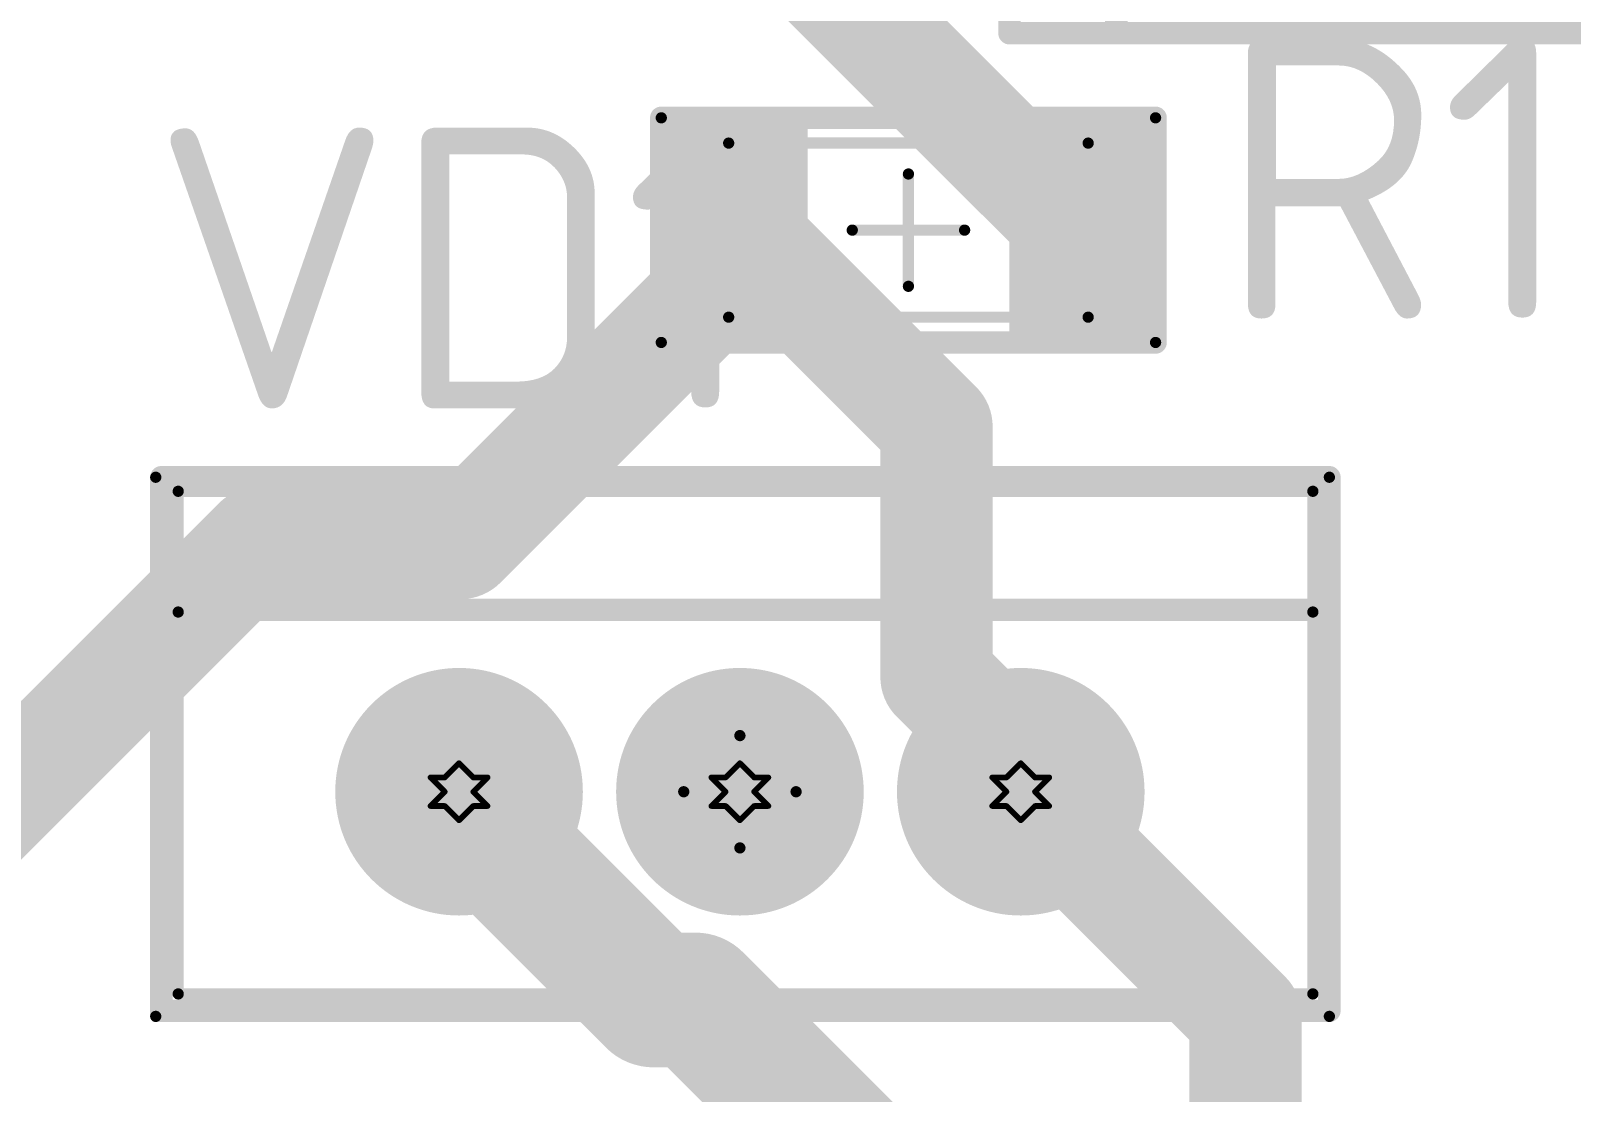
# Model space of a CAD drawing. Header units: millimetres. Extents: x 3219 to 51106, y -14166 to 2063.
# Drawn here: x 5711.42 to 5725.13, y 1888.43 to 1897.88 of the extents above; entities that cross this region are included whole.
import ezdxf

# ---------------------------------------------------------------- set-up
doc = ezdxf.new("R2010")
doc.units = ezdxf.units.MM
doc.layers.get('0').update_dxf_attribs({"lineweight": 53})
for name, color, linetype in [('Bottom Layer', 5, 'Continuous'), ('Bottom Solder', 6, 'Continuous'), ('Drill Drawing', 1, 'Continuous'), ('Mechanical 1', 6, 'Continuous'), ('Mechanical 13', 56, 'Continuous'), ('Mechanical 15', 56, 'Continuous'), ('Multi-Layer', 9, 'Continuous'), ('Top 3D Body', 76, 'Continuous'), ('Top Layer', 1, 'Continuous'), ('Top Overlay', 2, 'Continuous'), ('Top Paste', 8, 'Continuous'), ('Top Solder', 216, 'Continuous')]:
    doc.layers.add(name, color=color, linetype=linetype)
doc.styles.add('GOST type B', font='GOST_B.TTF', dxfattribs={"height": 3.5})

# ---------------------------------------------------------------- blocks, each defined once
blk = doc.blocks.new('1206_33')
at = {"layer": 'Top Layer'}
for points in [[(-2, -0.8), (-2, 0.8), (-1, 0.8), (-1, -0.8)], [(1, -0.8), (1, 0.8), (2, 0.8), (2, -0.8)]]:
    blk.add_hatch(color=1, dxfattribs=at).paths.add_polyline_path(points)
at = {"layer": 'Top Paste'}
for points in [[(-2, -0.8), (-2, 0.8), (-1, 0.8), (-1, -0.8)], [(1, -0.8), (1, 0.8), (2, 0.8), (2, -0.8)]]:
    blk.add_hatch(color=8, dxfattribs=at).paths.add_polyline_path(points)
at = {"layer": 'Top Solder'}
for points in [[(-2.102, -0.902), (-2.102, 0.902), (-0.898, 0.902), (-0.898, -0.902)], [(0.898, -0.902), (0.898, 0.902), (2.102, 0.902), (2.102, -0.902)]]:
    blk.add_hatch(color=216, dxfattribs=at).paths.add_polyline_path(points)
at = {"layer": 'Mechanical 13'}
for points in [[(-1.6, 0.775, 0.1, 0.1, 0), (-1.6, -0.775, 0.1, 0.1, 0)], [(-1.6, 0.775, 0.1, 0.1, 0), (1.6, 0.775, 0.1, 0.1, 0)], [(1.6, 0.775, 0.1, 0.1, 0), (1.6, -0.775, 0.1, 0.1, 0)], [(-1.6, -0.775, 0.1, 0.1, 0), (1.6, -0.775, 0.1, 0.1, 0)]]:
    blk.add_lwpolyline(points, format="xyseb", dxfattribs=at)
for points in [[(-1.625, 0.775, 0.05, 0.05, 1), (-1.575, 0.775, 0.05, 0.05, 1)], [(-1.625, 0.775, 0.05, 0.05, 1), (-1.575, 0.775, 0.05, 0.05, 1)], [(1.575, 0.775, 0.05, 0.05, 1), (1.625, 0.775, 0.05, 0.05, 1)], [(1.575, 0.775, 0.05, 0.05, 1), (1.625, 0.775, 0.05, 0.05, 1)], [(-1.625, -0.775, 0.05, 0.05, 1), (-1.575, -0.775, 0.05, 0.05, 1)], [(-1.625, -0.775, 0.05, 0.05, 1), (-1.575, -0.775, 0.05, 0.05, 1)], [(1.575, -0.775, 0.05, 0.05, 1), (1.625, -0.775, 0.05, 0.05, 1)], [(1.575, -0.775, 0.05, 0.05, 1), (1.625, -0.775, 0.05, 0.05, 1)]]:
    blk.add_lwpolyline(points, format="xyseb", close=True, dxfattribs=at)
at = {"layer": 'Mechanical 15'}
for points in [[(-2.2, 1, 0.1, 0.1, 0), (2.2, 1, 0.1, 0.1, 0)], [(-2.2, -1, 0.1, 0.1, 0), (-2.2, 1, 0.1, 0.1, 0)], [(2.2, 1, 0.1, 0.1, 0), (2.2, -1, 0.1, 0.1, 0)], [(0, -0.5, 0.1, 0.1, 0), (0, 0.5, 0.1, 0.1, 0)], [(-0.5, 0, 0.1, 0.1, 0), (0.5, 0, 0.1, 0.1, 0)], [(-2.2, -1, 0.1, 0.1, 0), (2.2, -1, 0.1, 0.1, 0)]]:
    blk.add_lwpolyline(points, format="xyseb", dxfattribs=at)
for points in [[(-2.225, 1, 0.05, 0.05, 1), (-2.175, 1, 0.05, 0.05, 1)], [(-2.225, 1, 0.05, 0.05, 1), (-2.175, 1, 0.05, 0.05, 1)], [(2.175, 1, 0.05, 0.05, 1), (2.225, 1, 0.05, 0.05, 1)], [(2.175, 1, 0.05, 0.05, 1), (2.225, 1, 0.05, 0.05, 1)], [(-0.025, 0.5, 0.05, 0.05, 1), (0.025, 0.5, 0.05, 0.05, 1)], [(-0.525, 0, 0.05, 0.05, 1), (-0.475, 0, 0.05, 0.05, 1)], [(0.475, 0, 0.05, 0.05, 1), (0.525, 0, 0.05, 0.05, 1)], [(-0.025, -0.5, 0.05, 0.05, 1), (0.025, -0.5, 0.05, 0.05, 1)], [(-2.225, -1, 0.05, 0.05, 1), (-2.175, -1, 0.05, 0.05, 1)], [(-2.225, -1, 0.05, 0.05, 1), (-2.175, -1, 0.05, 0.05, 1)], [(2.175, -1, 0.05, 0.05, 1), (2.225, -1, 0.05, 0.05, 1)], [(2.175, -1, 0.05, 0.05, 1), (2.225, -1, 0.05, 0.05, 1)]]:
    blk.add_lwpolyline(points, format="xyseb", close=True, dxfattribs=at)
at = {"layer": 'Top Overlay'}
for points in [[(-2.2, -1, 0.2, 0.2, 0), (-2.2, 1, 0.2, 0.2, 0)], [(-2.2, 1, 0.2, 0.2, 0), (2.2, 1, 0.2, 0.2, 0)], [(2.2, 1, 0.2, 0.2, 0), (2.2, -1, 0.2, 0.2, 0)], [(-2.2, -1, 0.2, 0.2, 0), (2.2, -1, 0.2, 0.2, 0)]]:
    blk.add_lwpolyline(points, format="xyseb", dxfattribs=at)
for points in [[(-2.25, 1, 0.1, 0.1, 1), (-2.15, 1, 0.1, 0.1, 1)], [(-2.25, 1, 0.1, 0.1, 1), (-2.15, 1, 0.1, 0.1, 1)], [(2.15, 1, 0.1, 0.1, 1), (2.25, 1, 0.1, 0.1, 1)], [(2.15, 1, 0.1, 0.1, 1), (2.25, 1, 0.1, 0.1, 1)], [(-2.25, -1, 0.1, 0.1, 1), (-2.15, -1, 0.1, 0.1, 1)], [(-2.25, -1, 0.1, 0.1, 1), (-2.15, -1, 0.1, 0.1, 1)], [(2.15, -1, 0.1, 0.1, 1), (2.25, -1, 0.1, 0.1, 1)], [(2.15, -1, 0.1, 0.1, 1), (2.25, -1, 0.1, 0.1, 1)]]:
    blk.add_lwpolyline(points, format="xyseb", close=True, dxfattribs=at)
blk = doc.blocks.new('TO_220_43')
at = {"layer": 'Bottom Layer'}
h = blk.add_hatch(color=5, dxfattribs=at)
edge = h.paths.add_edge_path()
edge.add_arc((-2.5, 0), 1, 0, 360)
h = blk.add_hatch(color=5, dxfattribs=at)
edge = h.paths.add_edge_path()
edge.add_arc((0, 0), 1, 0, 360)
h = blk.add_hatch(color=5, dxfattribs=at)
edge = h.paths.add_edge_path()
edge.add_arc((2.5, 0), 1, 0, 360)
at = {"layer": 'Bottom Solder'}
h = blk.add_hatch(color=6, dxfattribs=at)
edge = h.paths.add_edge_path()
edge.add_arc((-2.5, 0), 1.102, 0, 360)
h = blk.add_hatch(color=6, dxfattribs=at)
edge = h.paths.add_edge_path()
edge.add_arc((0, 0), 1.102, 0, 360)
h = blk.add_hatch(color=6, dxfattribs=at)
edge = h.paths.add_edge_path()
edge.add_arc((2.5, 0), 1.102, 0, 360)
at = {"layer": 'Multi-Layer'}
h = blk.add_hatch(color=9, dxfattribs=at)
edge = h.paths.add_edge_path()
edge.add_arc((-2.5, 0), 1, 0, 360)
h = blk.add_hatch(color=9, dxfattribs=at)
edge = h.paths.add_edge_path()
edge.add_arc((0, 0), 1, 0, 360)
h = blk.add_hatch(color=9, dxfattribs=at)
edge = h.paths.add_edge_path()
edge.add_arc((2.5, 0), 1, 0, 360)
at = {"layer": 'Top Layer'}
h = blk.add_hatch(color=1, dxfattribs=at)
edge = h.paths.add_edge_path()
edge.add_arc((-2.5, 0), 1, 0, 360)
h = blk.add_hatch(color=1, dxfattribs=at)
edge = h.paths.add_edge_path()
edge.add_arc((0, 0), 1, 0, 360)
h = blk.add_hatch(color=1, dxfattribs=at)
edge = h.paths.add_edge_path()
edge.add_arc((2.5, 0), 1, 0, 360)
at = {"layer": 'Top Solder'}
h = blk.add_hatch(color=216, dxfattribs=at)
edge = h.paths.add_edge_path()
edge.add_arc((-2.5, 0), 1.102, 0, 360)
h = blk.add_hatch(color=216, dxfattribs=at)
edge = h.paths.add_edge_path()
edge.add_arc((0, 0), 1.102, 0, 360)
h = blk.add_hatch(color=216, dxfattribs=at)
edge = h.paths.add_edge_path()
edge.add_arc((2.5, 0), 1.102, 0, 360)
at = {"layer": 'Mechanical 1'}
for points in [[(-5, 2.675, 0.1, 0.1, 0), (5.1, 2.675, 0.1, 0.1, 0)], [(-5, 2.675, 0.1, 0.1, 0), (-5, -1.8, 0.1, 0.1, 0)], [(5.1, -1.8, 0.1, 0.1, 0), (5.1, 2.675, 0.1, 0.1, 0)], [(-5, 1.6, 0.1, 0.1, 0), (5.1, 1.6, 0.1, 0.1, 0)], [(-5, -1.8, 0.1, 0.1, 0), (5.1, -1.8, 0.1, 0.1, 0)]]:
    blk.add_lwpolyline(points, format="xyseb", dxfattribs=at)
for points in [[(-5.025, 2.675, 0.05, 0.05, 1), (-4.975, 2.675, 0.05, 0.05, 1)], [(-5.025, 2.675, 0.05, 0.05, 1), (-4.975, 2.675, 0.05, 0.05, 1)], [(5.075, 2.675, 0.05, 0.05, 1), (5.125, 2.675, 0.05, 0.05, 1)], [(5.075, 2.675, 0.05, 0.05, 1), (5.125, 2.675, 0.05, 0.05, 1)], [(-5.025, 1.6, 0.05, 0.05, 1), (-4.975, 1.6, 0.05, 0.05, 1)], [(5.075, 1.6, 0.05, 0.05, 1), (5.125, 1.6, 0.05, 0.05, 1)], [(-5.025, -1.8, 0.05, 0.05, 1), (-4.975, -1.8, 0.05, 0.05, 1)], [(-5.025, -1.8, 0.05, 0.05, 1), (-4.975, -1.8, 0.05, 0.05, 1)], [(5.075, -1.8, 0.05, 0.05, 1), (5.125, -1.8, 0.05, 0.05, 1)], [(5.075, -1.8, 0.05, 0.05, 1), (5.125, -1.8, 0.05, 0.05, 1)]]:
    blk.add_lwpolyline(points, format="xyseb", close=True, dxfattribs=at)
at = {"layer": 'Mechanical 15'}
for points in [[(-5.2, 2.8, 0.1, 0.1, 0), (5.247, 2.8, 0.1, 0.1, 0)], [(-5.2, -2, 0.1, 0.1, 0), (-5.2, 2.8, 0.1, 0.1, 0)], [(5.247, -2, 0.1, 0.1, 0), (5.247, 2.8, 0.1, 0.1, 0)], [(0, -0.5, 0.1, 0.1, 0), (0, 0.5, 0.1, 0.1, 0)], [(-0.5, 0, 0.1, 0.1, 0), (0.5, 0, 0.1, 0.1, 0)], [(-5.2, -2, 0.1, 0.1, 0), (5.247, -2, 0.1, 0.1, 0)]]:
    blk.add_lwpolyline(points, format="xyseb", dxfattribs=at)
for points in [[(-5.225, 2.8, 0.05, 0.05, 1), (-5.175, 2.8, 0.05, 0.05, 1)], [(-5.225, 2.8, 0.05, 0.05, 1), (-5.175, 2.8, 0.05, 0.05, 1)], [(5.222, 2.8, 0.05, 0.05, 1), (5.272, 2.8, 0.05, 0.05, 1)], [(5.222, 2.8, 0.05, 0.05, 1), (5.272, 2.8, 0.05, 0.05, 1)], [(-0.025, 0.5, 0.05, 0.05, 1), (0.025, 0.5, 0.05, 0.05, 1)], [(-0.525, 0, 0.05, 0.05, 1), (-0.475, 0, 0.05, 0.05, 1)], [(0.475, 0, 0.05, 0.05, 1), (0.525, 0, 0.05, 0.05, 1)], [(-0.025, -0.5, 0.05, 0.05, 1), (0.025, -0.5, 0.05, 0.05, 1)], [(-5.225, -2, 0.05, 0.05, 1), (-5.175, -2, 0.05, 0.05, 1)], [(-5.225, -2, 0.05, 0.05, 1), (-5.175, -2, 0.05, 0.05, 1)], [(5.222, -2, 0.05, 0.05, 1), (5.272, -2, 0.05, 0.05, 1)], [(5.222, -2, 0.05, 0.05, 1), (5.272, -2, 0.05, 0.05, 1)]]:
    blk.add_lwpolyline(points, format="xyseb", close=True, dxfattribs=at)
at = {"layer": 'Top Overlay'}
for points in [[(-5.15, 2.8, 0.2, 0.2, 0), (5.247, 2.8, 0.2, 0.2, 0)], [(-5.15, 2.8, 0.2, 0.2, 0), (-5.15, -1.95, 0.2, 0.2, 0)], [(5.247, -1.95, 0.2, 0.2, 0), (5.247, 2.8, 0.2, 0.2, 0)], [(-5.15, 1.619, 0.2, 0.2, 0), (5.247, 1.619, 0.2, 0.2, 0)], [(-5.15, -1.95, 0.2, 0.2, 0), (5.247, -1.95, 0.2, 0.2, 0)]]:
    blk.add_lwpolyline(points, format="xyseb", dxfattribs=at)
for points in [[(-5.2, 2.8, 0.1, 0.1, 1), (-5.1, 2.8, 0.1, 0.1, 1)], [(-5.2, 2.8, 0.1, 0.1, 1), (-5.1, 2.8, 0.1, 0.1, 1)], [(5.197, 2.8, 0.1, 0.1, 1), (5.297, 2.8, 0.1, 0.1, 1)], [(5.197, 2.8, 0.1, 0.1, 1), (5.297, 2.8, 0.1, 0.1, 1)], [(-5.2, 1.619, 0.1, 0.1, 1), (-5.1, 1.619, 0.1, 0.1, 1)], [(5.197, 1.619, 0.1, 0.1, 1), (5.297, 1.619, 0.1, 0.1, 1)], [(-5.2, -1.95, 0.1, 0.1, 1), (-5.1, -1.95, 0.1, 0.1, 1)], [(-5.2, -1.95, 0.1, 0.1, 1), (-5.1, -1.95, 0.1, 0.1, 1)], [(5.197, -1.95, 0.1, 0.1, 1), (5.297, -1.95, 0.1, 0.1, 1)], [(5.197, -1.95, 0.1, 0.1, 1), (5.297, -1.95, 0.1, 0.1, 1)]]:
    blk.add_lwpolyline(points, format="xyseb", close=True, dxfattribs=at)
blk = doc.blocks.new('_2_33_2__140_02_0206_00_00__70')
at = {"layer": 'Top 3D Body'}
for points in [[(11.649, 4.297, 0.2, 0.2, 0), (-11.649, 4.297, 0.2, 0.2, 0)], [(11.649, 4.297, 0.2, 0.2, 0), (11.649, -4.297, 0.2, 0.2, 0)]]:
    blk.add_lwpolyline(points, format="xyseb", dxfattribs=at)
blk.add_lwpolyline([(11.599, 4.297, 0.1, 0.1, 1), (11.699, 4.297, 0.1, 0.1, 1)], format="xyseb", close=True, dxfattribs=at)
blk.add_lwpolyline([(11.599, 4.297, 0.1, 0.1, 1), (11.699, 4.297, 0.1, 0.1, 1)], format="xyseb", close=True, dxfattribs=at)
at = {"layer": 'Top Overlay'}
for points in [[(12.6, 4.297, 0.2, 0.2, 0), (-12.6, 4.297, 0.2, 0.2, 0)], [(12.6, 4.297, 0.2, 0.2, 0), (12.6, -4.297, 0.2, 0.2, 0)]]:
    blk.add_lwpolyline(points, format="xyseb", dxfattribs=at)
blk.add_lwpolyline([(12.55, 4.297, 0.1, 0.1, 1), (12.65, 4.297, 0.1, 0.1, 1)], format="xyseb", close=True, dxfattribs=at)
blk.add_lwpolyline([(12.55, 4.297, 0.1, 0.1, 1), (12.65, 4.297, 0.1, 0.1, 1)], format="xyseb", close=True, dxfattribs=at)

msp = doc.modelspace()

# ---------------------------------------------------------------- linework, layer by layer
at = {"layer": 'Bottom Layer'}
for points in [[(5720.229, 1891.108, 1, 1, 0), (5722.229, 1889.108, 1, 1, 0)], [(5722.229, 1884.108, 1, 1, 0), (5722.229, 1889.108, 1, 1, 0)]]:
    msp.add_lwpolyline(points, format="xyseb", dxfattribs=at)
for points in [[(5719.979, 1891.108, 0.5, 0.5, 1), (5720.479, 1891.108, 0.5, 0.5, 1)], [(5721.979, 1889.108, 0.5, 0.5, 1), (5722.479, 1889.108, 0.5, 0.5, 1)], [(5721.979, 1889.108, 0.5, 0.5, 1), (5722.479, 1889.108, 0.5, 0.5, 1)]]:
    msp.add_lwpolyline(points, format="xyseb", close=True, dxfattribs=at)
at = {"layer": 'Drill Drawing'}
for points in [[(5715.102, 1891.235, 0.0508, 0.0508, 0), (5715.229, 1891.362, 0.0508, 0.0508, 0)], [(5715.229, 1891.362, 0.0508, 0.0508, 0), (5715.356, 1891.235, 0.0508, 0.0508, 0)], [(5717.602, 1891.235, 0.0508, 0.0508, 0), (5717.729, 1891.362, 0.0508, 0.0508, 0)], [(5717.729, 1891.362, 0.0508, 0.0508, 0), (5717.856, 1891.235, 0.0508, 0.0508, 0)], [(5720.102, 1891.235, 0.0508, 0.0508, 0), (5720.229, 1891.362, 0.0508, 0.0508, 0)], [(5720.229, 1891.362, 0.0508, 0.0508, 0), (5720.356, 1891.235, 0.0508, 0.0508, 0)], [(5714.975, 1891.235, 0.0508, 0.0508, 0), (5715.102, 1891.108, 0.0508, 0.0508, 0)], [(5714.975, 1891.235, 0.0508, 0.0508, 0), (5715.102, 1891.235, 0.0508, 0.0508, 0)], [(5715.356, 1891.235, 0.0508, 0.0508, 0), (5715.483, 1891.235, 0.0508, 0.0508, 0)], [(5715.356, 1891.108, 0.0508, 0.0508, 0), (5715.483, 1891.235, 0.0508, 0.0508, 0)], [(5717.475, 1891.235, 0.0508, 0.0508, 0), (5717.602, 1891.108, 0.0508, 0.0508, 0)], [(5717.475, 1891.235, 0.0508, 0.0508, 0), (5717.602, 1891.235, 0.0508, 0.0508, 0)], [(5717.856, 1891.235, 0.0508, 0.0508, 0), (5717.983, 1891.235, 0.0508, 0.0508, 0)], [(5717.856, 1891.108, 0.0508, 0.0508, 0), (5717.983, 1891.235, 0.0508, 0.0508, 0)], [(5719.975, 1891.235, 0.0508, 0.0508, 0), (5720.102, 1891.108, 0.0508, 0.0508, 0)], [(5719.975, 1891.235, 0.0508, 0.0508, 0), (5720.102, 1891.235, 0.0508, 0.0508, 0)], [(5720.356, 1891.235, 0.0508, 0.0508, 0), (5720.483, 1891.235, 0.0508, 0.0508, 0)], [(5720.356, 1891.108, 0.0508, 0.0508, 0), (5720.483, 1891.235, 0.0508, 0.0508, 0)], [(5714.975, 1890.981, 0.0508, 0.0508, 0), (5715.102, 1891.108, 0.0508, 0.0508, 0)], [(5715.356, 1891.108, 0.0508, 0.0508, 0), (5715.483, 1890.981, 0.0508, 0.0508, 0)], [(5717.475, 1890.981, 0.0508, 0.0508, 0), (5717.602, 1891.108, 0.0508, 0.0508, 0)], [(5717.856, 1891.108, 0.0508, 0.0508, 0), (5717.983, 1890.981, 0.0508, 0.0508, 0)], [(5719.975, 1890.981, 0.0508, 0.0508, 0), (5720.102, 1891.108, 0.0508, 0.0508, 0)], [(5720.356, 1891.108, 0.0508, 0.0508, 0), (5720.483, 1890.981, 0.0508, 0.0508, 0)], [(5714.975, 1890.981, 0.0508, 0.0508, 0), (5715.102, 1890.981, 0.0508, 0.0508, 0)], [(5715.102, 1890.981, 0.0508, 0.0508, 0), (5715.229, 1890.854, 0.0508, 0.0508, 0)], [(5715.229, 1890.854, 0.0508, 0.0508, 0), (5715.356, 1890.981, 0.0508, 0.0508, 0)], [(5715.356, 1890.981, 0.0508, 0.0508, 0), (5715.483, 1890.981, 0.0508, 0.0508, 0)], [(5717.475, 1890.981, 0.0508, 0.0508, 0), (5717.602, 1890.981, 0.0508, 0.0508, 0)], [(5717.602, 1890.981, 0.0508, 0.0508, 0), (5717.729, 1890.854, 0.0508, 0.0508, 0)], [(5717.729, 1890.854, 0.0508, 0.0508, 0), (5717.856, 1890.981, 0.0508, 0.0508, 0)], [(5717.856, 1890.981, 0.0508, 0.0508, 0), (5717.983, 1890.981, 0.0508, 0.0508, 0)], [(5719.975, 1890.981, 0.0508, 0.0508, 0), (5720.102, 1890.981, 0.0508, 0.0508, 0)], [(5720.102, 1890.981, 0.0508, 0.0508, 0), (5720.229, 1890.854, 0.0508, 0.0508, 0)], [(5720.229, 1890.854, 0.0508, 0.0508, 0), (5720.356, 1890.981, 0.0508, 0.0508, 0)], [(5720.356, 1890.981, 0.0508, 0.0508, 0), (5720.483, 1890.981, 0.0508, 0.0508, 0)]]:
    msp.add_lwpolyline(points, format="xyseb", dxfattribs=at)
for points in [[(5715.216, 1891.362, 0.0254, 0.0254, 1), (5715.241, 1891.362, 0.0254, 0.0254, 1)], [(5715.216, 1891.362, 0.0254, 0.0254, 1), (5715.241, 1891.362, 0.0254, 0.0254, 1)], [(5717.716, 1891.362, 0.0254, 0.0254, 1), (5717.741, 1891.362, 0.0254, 0.0254, 1)], [(5717.716, 1891.362, 0.0254, 0.0254, 1), (5717.741, 1891.362, 0.0254, 0.0254, 1)], [(5720.216, 1891.362, 0.0254, 0.0254, 1), (5720.241, 1891.362, 0.0254, 0.0254, 1)], [(5720.216, 1891.362, 0.0254, 0.0254, 1), (5720.241, 1891.362, 0.0254, 0.0254, 1)], [(5714.962, 1891.235, 0.0254, 0.0254, 1), (5714.987, 1891.235, 0.0254, 0.0254, 1)], [(5714.962, 1891.235, 0.0254, 0.0254, 1), (5714.987, 1891.235, 0.0254, 0.0254, 1)], [(5715.089, 1891.235, 0.0254, 0.0254, 1), (5715.114, 1891.235, 0.0254, 0.0254, 1)], [(5715.089, 1891.235, 0.0254, 0.0254, 1), (5715.114, 1891.235, 0.0254, 0.0254, 1)], [(5715.343, 1891.235, 0.0254, 0.0254, 1), (5715.368, 1891.235, 0.0254, 0.0254, 1)], [(5715.343, 1891.235, 0.0254, 0.0254, 1), (5715.368, 1891.235, 0.0254, 0.0254, 1)], [(5715.47, 1891.235, 0.0254, 0.0254, 1), (5715.495, 1891.235, 0.0254, 0.0254, 1)], [(5715.47, 1891.235, 0.0254, 0.0254, 1), (5715.495, 1891.235, 0.0254, 0.0254, 1)], [(5717.462, 1891.235, 0.0254, 0.0254, 1), (5717.487, 1891.235, 0.0254, 0.0254, 1)], [(5717.462, 1891.235, 0.0254, 0.0254, 1), (5717.487, 1891.235, 0.0254, 0.0254, 1)], [(5717.589, 1891.235, 0.0254, 0.0254, 1), (5717.614, 1891.235, 0.0254, 0.0254, 1)], [(5717.589, 1891.235, 0.0254, 0.0254, 1), (5717.614, 1891.235, 0.0254, 0.0254, 1)], [(5717.843, 1891.235, 0.0254, 0.0254, 1), (5717.868, 1891.235, 0.0254, 0.0254, 1)], [(5717.843, 1891.235, 0.0254, 0.0254, 1), (5717.868, 1891.235, 0.0254, 0.0254, 1)], [(5717.97, 1891.235, 0.0254, 0.0254, 1), (5717.995, 1891.235, 0.0254, 0.0254, 1)], [(5717.97, 1891.235, 0.0254, 0.0254, 1), (5717.995, 1891.235, 0.0254, 0.0254, 1)], [(5719.962, 1891.235, 0.0254, 0.0254, 1), (5719.987, 1891.235, 0.0254, 0.0254, 1)], [(5719.962, 1891.235, 0.0254, 0.0254, 1), (5719.987, 1891.235, 0.0254, 0.0254, 1)], [(5720.089, 1891.235, 0.0254, 0.0254, 1), (5720.114, 1891.235, 0.0254, 0.0254, 1)], [(5720.089, 1891.235, 0.0254, 0.0254, 1), (5720.114, 1891.235, 0.0254, 0.0254, 1)], [(5720.343, 1891.235, 0.0254, 0.0254, 1), (5720.368, 1891.235, 0.0254, 0.0254, 1)], [(5720.343, 1891.235, 0.0254, 0.0254, 1), (5720.368, 1891.235, 0.0254, 0.0254, 1)], [(5720.47, 1891.235, 0.0254, 0.0254, 1), (5720.495, 1891.235, 0.0254, 0.0254, 1)], [(5720.47, 1891.235, 0.0254, 0.0254, 1), (5720.495, 1891.235, 0.0254, 0.0254, 1)], [(5715.089, 1891.108, 0.0254, 0.0254, 1), (5715.114, 1891.108, 0.0254, 0.0254, 1)], [(5715.089, 1891.108, 0.0254, 0.0254, 1), (5715.114, 1891.108, 0.0254, 0.0254, 1)], [(5715.343, 1891.108, 0.0254, 0.0254, 1), (5715.368, 1891.108, 0.0254, 0.0254, 1)], [(5715.343, 1891.108, 0.0254, 0.0254, 1), (5715.368, 1891.108, 0.0254, 0.0254, 1)], [(5717.589, 1891.108, 0.0254, 0.0254, 1), (5717.614, 1891.108, 0.0254, 0.0254, 1)], [(5717.589, 1891.108, 0.0254, 0.0254, 1), (5717.614, 1891.108, 0.0254, 0.0254, 1)], [(5717.843, 1891.108, 0.0254, 0.0254, 1), (5717.868, 1891.108, 0.0254, 0.0254, 1)], [(5717.843, 1891.108, 0.0254, 0.0254, 1), (5717.868, 1891.108, 0.0254, 0.0254, 1)], [(5720.089, 1891.108, 0.0254, 0.0254, 1), (5720.114, 1891.108, 0.0254, 0.0254, 1)], [(5720.089, 1891.108, 0.0254, 0.0254, 1), (5720.114, 1891.108, 0.0254, 0.0254, 1)], [(5720.343, 1891.108, 0.0254, 0.0254, 1), (5720.368, 1891.108, 0.0254, 0.0254, 1)], [(5720.343, 1891.108, 0.0254, 0.0254, 1), (5720.368, 1891.108, 0.0254, 0.0254, 1)], [(5714.962, 1890.981, 0.0254, 0.0254, 1), (5714.987, 1890.981, 0.0254, 0.0254, 1)], [(5714.962, 1890.981, 0.0254, 0.0254, 1), (5714.987, 1890.981, 0.0254, 0.0254, 1)], [(5715.089, 1890.981, 0.0254, 0.0254, 1), (5715.114, 1890.981, 0.0254, 0.0254, 1)], [(5715.089, 1890.981, 0.0254, 0.0254, 1), (5715.114, 1890.981, 0.0254, 0.0254, 1)], [(5715.343, 1890.981, 0.0254, 0.0254, 1), (5715.368, 1890.981, 0.0254, 0.0254, 1)], [(5715.343, 1890.981, 0.0254, 0.0254, 1), (5715.368, 1890.981, 0.0254, 0.0254, 1)], [(5715.47, 1890.981, 0.0254, 0.0254, 1), (5715.495, 1890.981, 0.0254, 0.0254, 1)], [(5715.47, 1890.981, 0.0254, 0.0254, 1), (5715.495, 1890.981, 0.0254, 0.0254, 1)], [(5717.462, 1890.981, 0.0254, 0.0254, 1), (5717.487, 1890.981, 0.0254, 0.0254, 1)], [(5717.462, 1890.981, 0.0254, 0.0254, 1), (5717.487, 1890.981, 0.0254, 0.0254, 1)], [(5717.589, 1890.981, 0.0254, 0.0254, 1), (5717.614, 1890.981, 0.0254, 0.0254, 1)], [(5717.589, 1890.981, 0.0254, 0.0254, 1), (5717.614, 1890.981, 0.0254, 0.0254, 1)], [(5717.843, 1890.981, 0.0254, 0.0254, 1), (5717.868, 1890.981, 0.0254, 0.0254, 1)], [(5717.843, 1890.981, 0.0254, 0.0254, 1), (5717.868, 1890.981, 0.0254, 0.0254, 1)], [(5717.97, 1890.981, 0.0254, 0.0254, 1), (5717.995, 1890.981, 0.0254, 0.0254, 1)], [(5717.97, 1890.981, 0.0254, 0.0254, 1), (5717.995, 1890.981, 0.0254, 0.0254, 1)], [(5719.962, 1890.981, 0.0254, 0.0254, 1), (5719.987, 1890.981, 0.0254, 0.0254, 1)], [(5719.962, 1890.981, 0.0254, 0.0254, 1), (5719.987, 1890.981, 0.0254, 0.0254, 1)], [(5720.089, 1890.981, 0.0254, 0.0254, 1), (5720.114, 1890.981, 0.0254, 0.0254, 1)], [(5720.089, 1890.981, 0.0254, 0.0254, 1), (5720.114, 1890.981, 0.0254, 0.0254, 1)], [(5720.343, 1890.981, 0.0254, 0.0254, 1), (5720.368, 1890.981, 0.0254, 0.0254, 1)], [(5720.343, 1890.981, 0.0254, 0.0254, 1), (5720.368, 1890.981, 0.0254, 0.0254, 1)], [(5720.47, 1890.981, 0.0254, 0.0254, 1), (5720.495, 1890.981, 0.0254, 0.0254, 1)], [(5720.47, 1890.981, 0.0254, 0.0254, 1), (5720.495, 1890.981, 0.0254, 0.0254, 1)], [(5715.216, 1890.854, 0.0254, 0.0254, 1), (5715.241, 1890.854, 0.0254, 0.0254, 1)], [(5715.216, 1890.854, 0.0254, 0.0254, 1), (5715.241, 1890.854, 0.0254, 0.0254, 1)], [(5717.716, 1890.854, 0.0254, 0.0254, 1), (5717.741, 1890.854, 0.0254, 0.0254, 1)], [(5717.716, 1890.854, 0.0254, 0.0254, 1), (5717.741, 1890.854, 0.0254, 0.0254, 1)], [(5720.216, 1890.854, 0.0254, 0.0254, 1), (5720.241, 1890.854, 0.0254, 0.0254, 1)], [(5720.216, 1890.854, 0.0254, 0.0254, 1), (5720.241, 1890.854, 0.0254, 0.0254, 1)]]:
    msp.add_lwpolyline(points, format="xyseb", close=True, dxfattribs=at)
at = {"layer": 'Top Layer'}
for points in [[(5718.222, 1898.614, 1, 1, 0), (5720.729, 1896.108, 1, 1, 0)], [(5717.729, 1895.808, 1, 1, 0), (5717.729, 1896.108, 1, 1, 0)], [(5717.729, 1896.108, 1, 1, 0), (5719.479, 1894.358, 1, 1, 0)], [(5715.244, 1893.323, 1, 1, 0), (5717.729, 1895.808, 1, 1, 0)], [(5719.479, 1892.129, 1, 1, 0), (5719.479, 1894.358, 1, 1, 0)], [(5702.891, 1882.771, 1, 1, 0), (5713.444, 1893.323, 1, 1, 0)], [(5713.444, 1893.323, 1, 1, 0), (5715.244, 1893.323, 1, 1, 0)], [(5719.479, 1892.129, 1, 1, 0), (5720.229, 1891.379, 1, 1, 0)], [(5720.229, 1891.108, 1, 1, 0), (5720.229, 1891.379, 1, 1, 0)], [(5715.229, 1890.986, 1.2, 1.2, 0), (5715.229, 1891.108, 1.2, 1.2, 0)], [(5715.229, 1890.986, 1.2, 1.2, 0), (5716.961, 1889.254, 1.2, 1.2, 0)], [(5716.961, 1889.254, 1.2, 1.2, 0), (5717.333, 1889.254, 1.2, 1.2, 0)], [(5717.333, 1889.254, 1.2, 1.2, 0), (5720.729, 1885.858, 1.2, 1.2, 0)]]:
    msp.add_lwpolyline(points, format="xyseb", dxfattribs=at)
for points in [[(5717.479, 1896.108, 0.5, 0.5, 1), (5717.979, 1896.108, 0.5, 0.5, 1)], [(5717.479, 1896.108, 0.5, 0.5, 1), (5717.979, 1896.108, 0.5, 0.5, 1)], [(5720.479, 1896.108, 0.5, 0.5, 1), (5720.979, 1896.108, 0.5, 0.5, 1)], [(5717.479, 1895.808, 0.5, 0.5, 1), (5717.979, 1895.808, 0.5, 0.5, 1)], [(5717.479, 1895.808, 0.5, 0.5, 1), (5717.979, 1895.808, 0.5, 0.5, 1)], [(5719.229, 1894.358, 0.5, 0.5, 1), (5719.729, 1894.358, 0.5, 0.5, 1)], [(5719.229, 1894.358, 0.5, 0.5, 1), (5719.729, 1894.358, 0.5, 0.5, 1)], [(5713.194, 1893.323, 0.5, 0.5, 1), (5713.694, 1893.323, 0.5, 0.5, 1)], [(5713.194, 1893.323, 0.5, 0.5, 1), (5713.694, 1893.323, 0.5, 0.5, 1)], [(5714.994, 1893.323, 0.5, 0.5, 1), (5715.494, 1893.323, 0.5, 0.5, 1)], [(5714.994, 1893.323, 0.5, 0.5, 1), (5715.494, 1893.323, 0.5, 0.5, 1)], [(5719.229, 1892.129, 0.5, 0.5, 1), (5719.729, 1892.129, 0.5, 0.5, 1)], [(5719.229, 1892.129, 0.5, 0.5, 1), (5719.729, 1892.129, 0.5, 0.5, 1)], [(5719.979, 1891.379, 0.5, 0.5, 1), (5720.479, 1891.379, 0.5, 0.5, 1)], [(5719.979, 1891.379, 0.5, 0.5, 1), (5720.479, 1891.379, 0.5, 0.5, 1)], [(5714.929, 1891.108, 0.6, 0.6, 1), (5715.529, 1891.108, 0.6, 0.6, 1)], [(5714.929, 1890.986, 0.6, 0.6, 1), (5715.529, 1890.986, 0.6, 0.6, 1)], [(5714.929, 1890.986, 0.6, 0.6, 1), (5715.529, 1890.986, 0.6, 0.6, 1)], [(5719.979, 1891.108, 0.5, 0.5, 1), (5720.479, 1891.108, 0.5, 0.5, 1)], [(5716.661, 1889.254, 0.6, 0.6, 1), (5717.261, 1889.254, 0.6, 0.6, 1)], [(5716.661, 1889.254, 0.6, 0.6, 1), (5717.261, 1889.254, 0.6, 0.6, 1)], [(5717.033, 1889.254, 0.6, 0.6, 1), (5717.633, 1889.254, 0.6, 0.6, 1)], [(5717.033, 1889.254, 0.6, 0.6, 1), (5717.633, 1889.254, 0.6, 0.6, 1)]]:
    msp.add_lwpolyline(points, format="xyseb", close=True, dxfattribs=at)

# ---------------------------------------------------------------- block references
at = {"rotation": 180}
msp.add_blockref('_2_33_2__140_02_0206_00_00__70', (5732.729, 1902.158), dxfattribs=at)
for name, p in [('1206_33', (5719.229, 1896.108)), ('TO_220_43', (5717.729, 1891.108))]:
    msp.add_blockref(name, p)

# ---------------------------------------------------------------- texts
at = {"layer": 'Top Overlay', "style": 'GOST type B'}
for s, p in [('R14', (5721.995, 1895.321)), ('VD1', (5712.49, 1894.521))]:
    msp.add_text(s, height=2.5, dxfattribs=at).set_placement(p)

doc.saveas('drawing.dxf')
